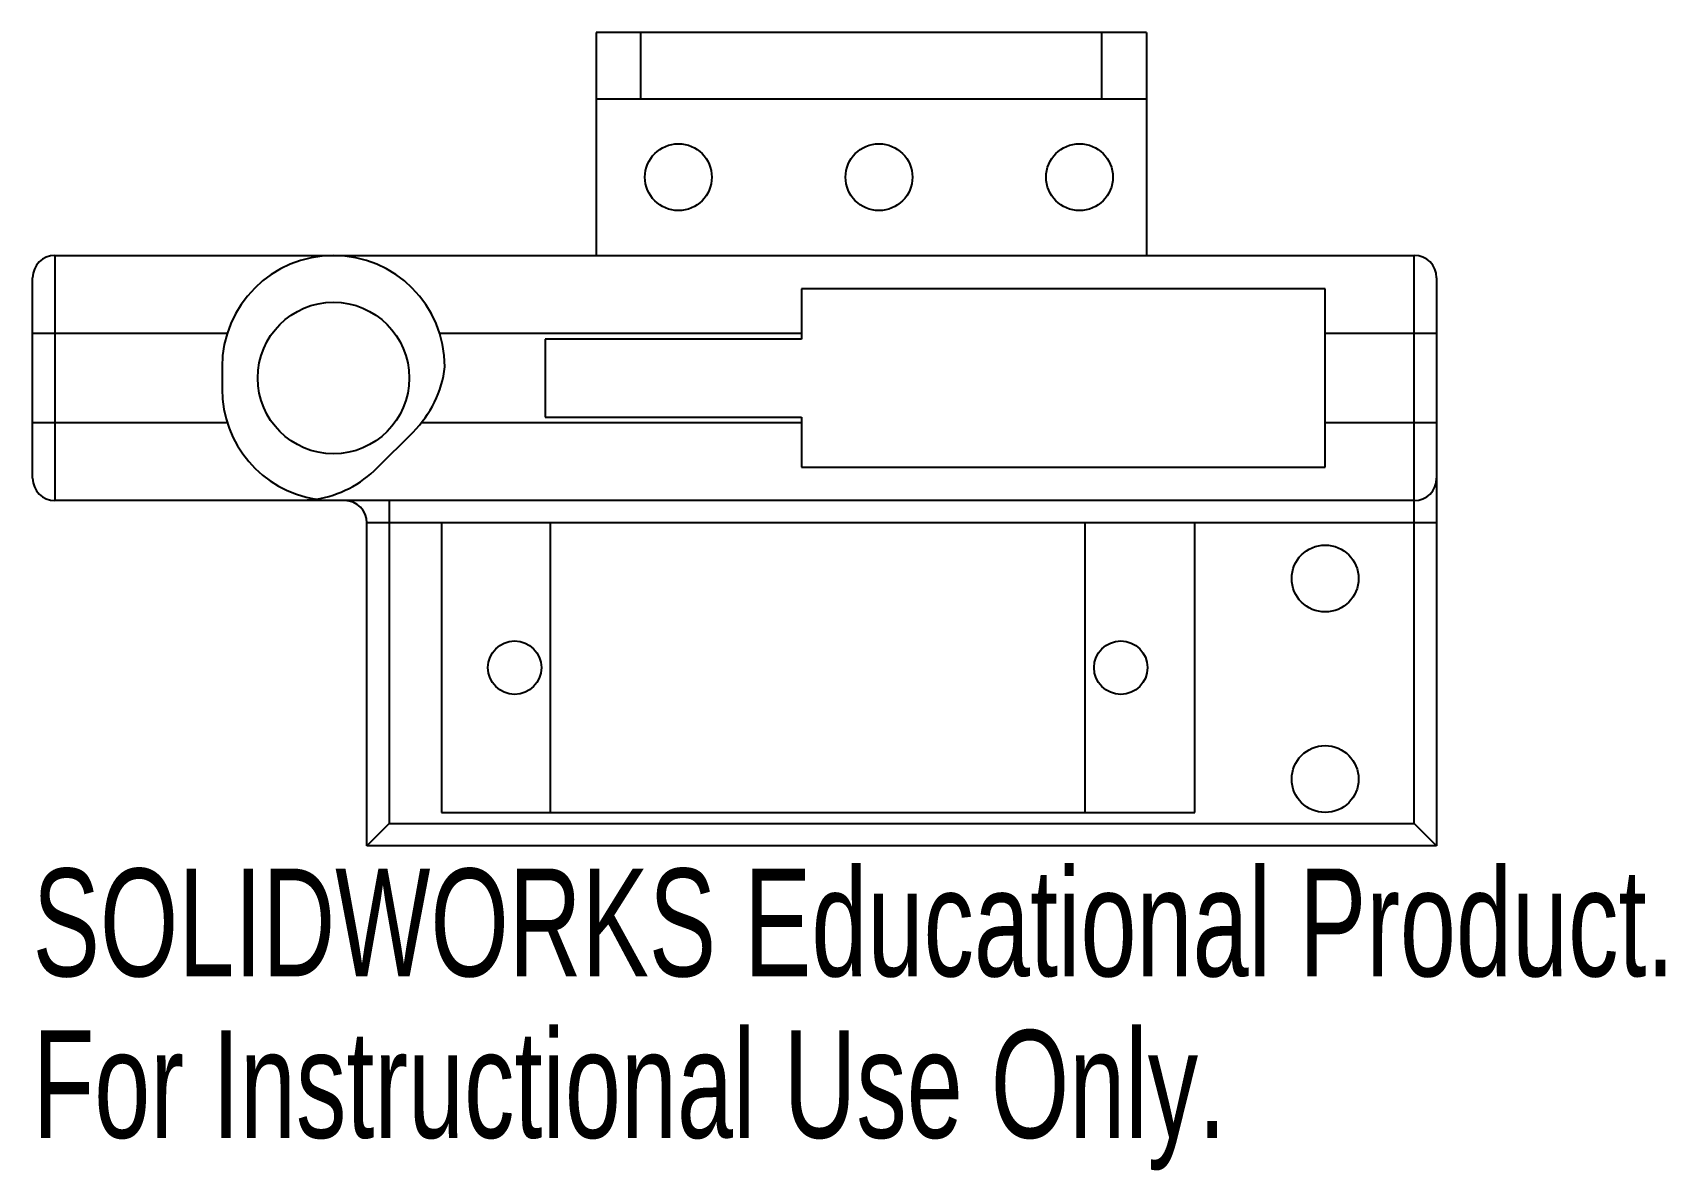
# Paper-space layout '_Top' of a CAD drawing. Header units: millimetres. Extents: x -19 to 54.3, y -20.6 to 30.4.
import ezdxf

# ---------------------------------------------------------------- set-up
doc = ezdxf.new("R2010")
doc.units = ezdxf.units.MM
doc.styles.add('SLDTEXTSTYLE0', font='TXT', dxfattribs={"width": 0.7})

psp = doc.layouts.new('_Top')

# ---------------------------------------------------------------- linework, layer by layer
at = {"color": 7, "linetype": 'Continuous', "lineweight": 25}
for p, q in [((6.29, 30.434), (6.29, 20.434)), ((30.986, 30.434), (6.29, 30.434)), ((8.29, 30.434), (8.29, 27.449)), ((28.986, 27.449), (28.986, 30.434)), ((30.986, 30.434), (30.986, 20.434)), ((30.986, 27.449), (6.29, 27.449)), ((-17.993, 20.434), (-17.993, 9.434)), ((-17.993, 20.434), (43.007, 20.434)), ((43.007, -5.066), (43.007, 20.434)), ((-18.993, 10.434), (-18.993, 19.434)), ((44.007, 19.434), (44.007, -6.066)), ((39.007, 18.934), (15.507, 18.934)), ((15.507, 18.934), (15.507, 16.684)), ((39.007, 10.934), (39.007, 18.934)), ((-10.262, 16.934), (-18.993, 16.934)), ((15.507, 16.934), (-0.723, 16.934)), ((44.007, 16.934), (39.007, 16.934)), ((4.007, 16.684), (4.007, 13.184)), ((15.507, 16.684), (4.007, 16.684)), ((-10.493, 15.434), (-10.493, 14.434)), ((-18.993, 12.934), (-10.262, 12.934)), ((-3.528, 10.899), (-1.92, 12.507)), ((-1.539, 12.934), (15.507, 12.934)), ((4.007, 13.184), (15.507, 13.184)), ((15.507, 13.184), (15.507, 10.934)), ((39.007, 12.934), (44.007, 12.934)), ((15.507, 10.934), (39.007, 10.934)), ((43.007, 9.434), (-17.993, 9.434)), ((-2.993, 9.434), (-2.993, -5.066)), ((44.007, 8.434), (-3.993, 8.434)), ((-3.993, -6.066), (-3.993, 8.434)), ((-0.643, 8.434), (-0.643, -4.566)), ((4.237, 8.434), (4.237, -4.566)), ((28.237, -4.566), (28.237, 8.434)), ((33.157, -4.566), (33.157, 8.434)), ((-2.993, -5.066), (-3.993, -6.066)), ((-2.993, -5.066), (43.007, -5.066)), ((-0.643, -4.566), (33.157, -4.566)), ((43.007, -5.066), (44.007, -6.066)), ((44.007, -6.066), (-3.993, -6.066))]:
    psp.add_line(p, q, dxfattribs=at)
for centre, radius in [((9.986, 23.949), 1.5), ((18.986, 23.949), 1.5), ((27.986, 23.949), 1.5), ((-5.493, 14.934), 3.4), ((39.007, 5.934), 1.5), ((2.637, 1.934), 1.2), ((29.837, 1.934), 1.2), ((39.007, -3.066), 1.5)]:
    psp.add_circle(centre, radius, dxfattribs=at)
for centre, radius, start, end in [((-17.993, 19.434), 1, 90, 180), ((-5.493, 15.434), 5, 0, 180), ((43.007, 19.434), 1, 0, 90), ((-5.456, 16.043), 5, 315, 353.01329), ((-5.493, 14.434), 5, 180, 260.961), ((-17.993, 10.434), 1, 180, 270), ((-7.064, 14.434), 5, 279.039, 315), ((43.007, 10.434), 1, 270, 0), ((-4.993, 8.434), 1, 0, 90)]:
    psp.add_arc(centre, radius, start, end, dxfattribs=at)
psp.add_open_spline([(-6.278, 9.496), (-6.539, 9.455), (-6.802, 9.434), (-7.064, 9.434)], degree=3, dxfattribs=at)

# ---------------------------------------------------------------- texts
at = {"color": 7, "linetype": 'Continuous', "char_height": 4.83362, "attachment_point": 1, "style": 'SLDTEXTSTYLE0'}
for s, insert in [('SOLIDWORKS Educational Product.', (-18.993, -7.085)), ('For Instructional Use Only.', (-18.993, -14.336))]:
    psp.add_mtext(s, dxfattribs=dict(at, insert=insert))

doc.saveas('drawing.dxf')
